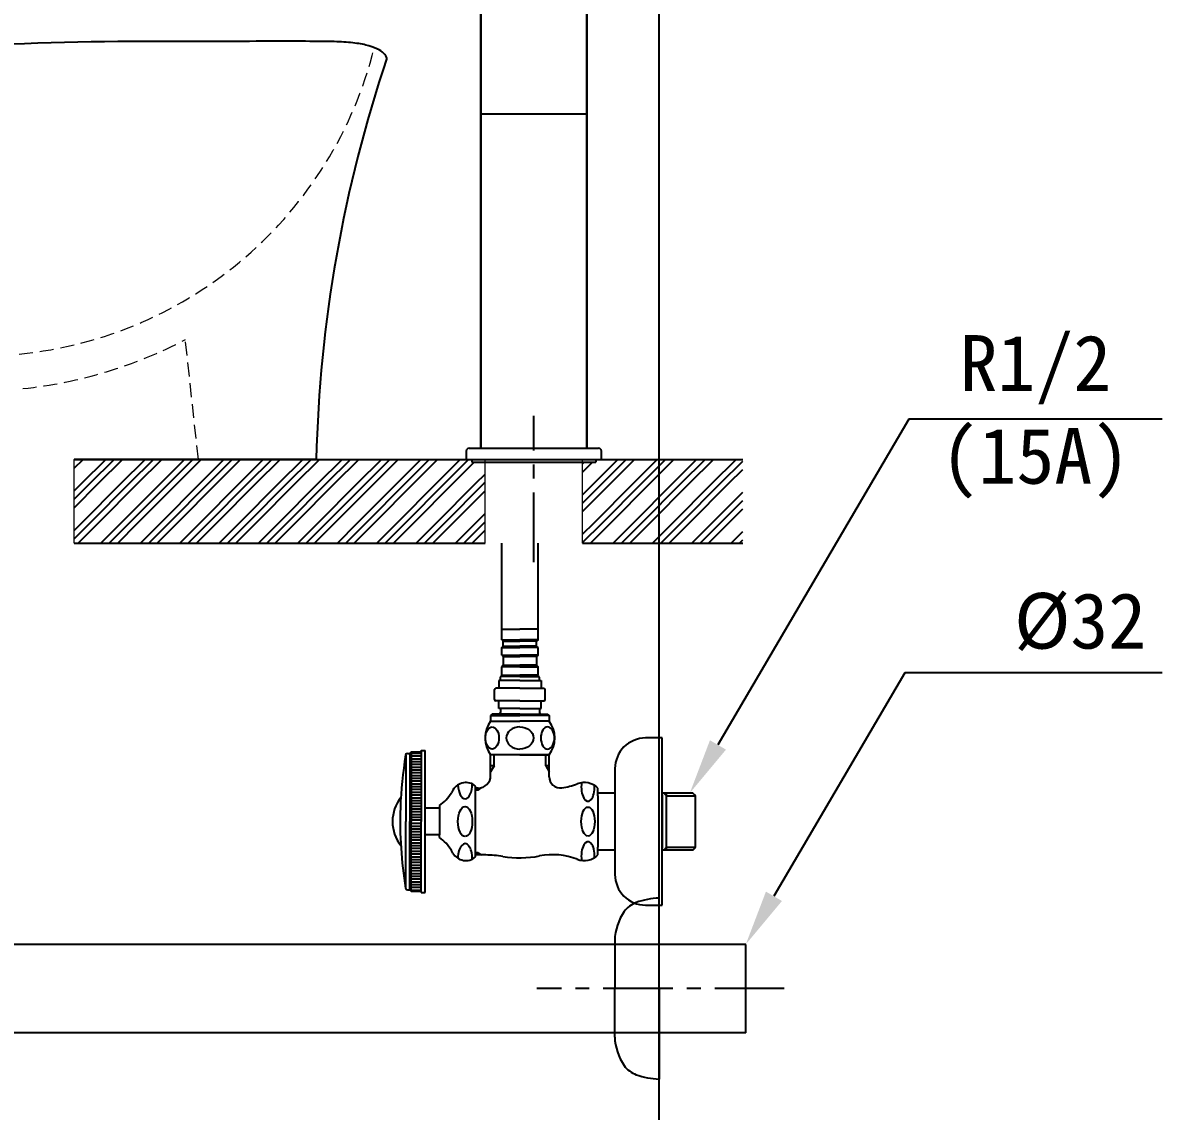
# Model space of a CAD drawing. Extents: x 0 to 3100, y 0 to 2303.
# Drawn here: x 2241.5 to 2650.6, y 425.1 to 815.9 of the extents above; entities that cross this region are included whole.
import ezdxf

# ---------------------------------------------------------------- set-up
doc = ezdxf.new("R2010")
doc.units = 0
doc.header["$LTSCALE"] = 20
doc.header["$MEASUREMENT"] = 0
doc.linetypes.add('CENTER', pattern=[2, 1.25, -0.25, 0.25, -0.25])
doc.linetypes.add('HIDDEN', pattern=[0.375, 0.25, -0.125])
doc.layers.get('0').update_dxf_attribs({"linetype": 'CONTINUOUS'})
doc.layers.get('DEFPOINTS').update_dxf_attribs({"linetype": 'CONTINUOUS'})
for name, color, linetype in [('1', 1, 'CONTINUOUS'), ('3', 3, 'CONTINUOUS'), ('4', 4, 'CONTINUOUS'), ('5', 5, 'CONTINUOUS'), ('6', 6, 'CONTINUOUS'), ('DEF_LAYER_ASSEM_MEMBER', 7, 'CONTINUOUS')]:
    doc.layers.add(name, color=color, linetype=linetype)
doc.dimstyles.get("Standard").update_dxf_attribs({"dimtxt": 2.5, "dimasz": 2, "dimexe": 2, "dimexo": 1, "dimgap": 1.5, "dimtad": 1, "dimdec": 0, "dimlfac": 10, "dimrnd": 0.5, "dimzin": 0, "dimdsep": 46, "dimtxsty": 'Standard', "dimcen": 0, "dimclrt": 2, "dimadec": 0, "dimazin": 0, "dimtfac": 1, "dimtdec": 0, "dimtmove": 0, "dimatfit": 3, "dimfxl": 0, "dimtolj": 1, "dimtzin": 0, "dimarcsym": 0})

# ---------------------------------------------------------------- blocks, each defined once
blk = doc.blocks.new('*D24')
at = {"layer": '1', "color": 3, "lineweight": -2}
for p, q in [((2180, 503.31), (2180, 217.94)), ((2470, 297.94), (2470, 217.94)), ((2200, 237.94), (2450, 237.94))]:
    blk.add_line(p, q, dxfattribs=at)
at = {"layer": '1', "color": 3}
for points in [[(2200, 241.27), (2200, 234.6), (2180, 237.94)], [(2450, 241.27), (2450, 234.6), (2470, 237.94)]]:
    blk.add_solid(points, dxfattribs=at)
at = {"layer": 'DEFPOINTS', "color": 0}
for p in [(2180, 503.31), (2470, 297.94), (2470, 237.94)]:
    blk.add_point(p, dxfattribs=at)
at = {"layer": '1', "color": 2, "insert": (2325, 257.94), "char_height": 20, "attachment_point": 5}
blk.add_mtext('\\A1;290', dxfattribs=at)

msp = doc.modelspace()

# ---------------------------------------------------------------- hatches: boundary and pattern name
at = {"layer": '3'}
h = msp.add_hatch(dxfattribs=at)
h.set_pattern_fill('GOST_GROUND', color=0)
h.set_pattern_definition([(45, (0, 0), (14.142136, 0), [20]), (45, (3, 0), (14.142136, 0), [20]), (45, (6, 0), (14.142136, 0), [20])])
edge = h.paths.add_edge_path()
edge.add_line((2100, 659.11697), (2011.6437, 659.11697))
edge.add_line((2011.6437, 659.11697), (1975.51023, 659.11863))
edge.add_line((1975.51023, 659.11863), (1910.88903, 659.11437))
edge.add_spline(control_points=[(1910.88903, 659.11437), (1909.33204, 654.3043), (1908.3425, 646.55056), (1907.24375, 635.12506), (1911.02209, 631.45404), (1912.35436, 629.11437)], knot_values=[0.795697532, 0.795697532, 0.795697532, 0.795697532, 2.200271837, 3.161729505, 4.111089199, 4.111089199, 4.111089199, 4.111089199], degree=3, periodic=0)
edge.add_line((1912.35436, 629.11437), (2100, 629.11437))
edge.add_line((2100, 629.11437), (2100, 659.11697))
h.paths.add_polyline_path([(2407.50001, 658.11436), (2402.75001, 658.11436), (2402.75001, 659.11436), (2400.75001, 659.11436), (2260, 659.11632), (2260, 629.11437), (2407.50001, 629.11437)])
h.paths.add_polyline_path([(2500, 659.11437), (2449.25001, 659.11478), (2449.25001, 659.11436), (2447.25001, 659.11436), (2447.25001, 658.11436), (2442.50001, 658.11436), (2442.50001, 629.11437), (2500, 629.11437)])

# ---------------------------------------------------------------- linework, layer by layer
at = {"color": 7, "linetype": 'Continuous'}
for p, q in [((2444.00001, 663.11436), (2444.00001, 943.09564)), ((2406.00001, 885.78249), (2406.00001, 663.11436)), ((2444.00001, 783.11436), (2406.00001, 783.11436)), ((2400.75001, 662.11436), (2400.75001, 659.11436)), ((2400.75001, 659.11436), (2449.25001, 659.11436)), ((2449.25001, 659.11436), (2449.25001, 662.11436))]:
    msp.add_line(p, q, dxfattribs=at)
at = {"linetype": 'HIDDEN', "lineweight": 0}
msp.add_line((2304.58653, 659.11697), (2299.88875, 702.14915), dxfattribs=at)
at = {"ltscale": 0.5}
msp.add_line((2401.75001, 663.11436), (2448.25001, 663.11436), dxfattribs=at)
at = {"color": 7}
msp.add_line((2346.87449, 659.11697), (2260, 659.11697), dxfattribs=at)
at = {"color": 1, "lineweight": 0, "ltscale": 0.1}
for p, q in [((2260, 629.11437), (2260, 659.11697)), ((2407.50001, 629.11437), (2407.50001, 659.11697)), ((2442.50001, 629.11437), (2442.50001, 659.11697))]:
    msp.add_line(p, q, dxfattribs=at)
at = {"linetype": 'HIDDEN', "lineweight": 0}
for centre, radius, start, end in [((2226.06876, 842.23121), 145.96964, 275.565992, 346.0164563), ((2224.5474, 846.12808), 162.5, 276, 297.6221811)]:
    msp.add_arc(centre, radius, start, end, dxfattribs=at)
at = {"color": 7}
msp.add_arc((2835.74249, 647.31495), 489.01043, 161.4225059, 178.6170608, dxfattribs=at)
at = {"layer": '1', "color": 5}
msp.add_line((2470, 49.14283), (2470, 1089.14283), dxfattribs=at)
at = {"layer": '1', "color": 3}
for p, q in [((2559.59649, 673.61103), (2491.10508, 556.62805)), ((2650.58472, 673.61103), (2559.59649, 673.61103)), ((2558.14317, 582.47559), (2511.19702, 502.29182)), ((2650.58472, 582.47559), (2558.14317, 582.47559))]:
    msp.add_line(p, q, dxfattribs=at)
at = {"layer": '1', "color": 7, "linetype": 'Continuous'}
for points, knots in [([(2280.45415, 809.11729), (2255.02873, 809.10292), (2229.41328, 808.03669), (2190.8238, 805.48356), (2177.9849, 804.48036), (2152.35029, 802.28432), (2139.52963, 801.08913), (2126.8114, 799.86253)], [0, 0, 0, 0, 0.5, 0.5, 0.75, 0.75, 1, 1, 1, 1]), ([(2371.19044, 804.87953), (2369.99562, 806.10508), (2367.80484, 807.13839), (2363.09082, 808.2467), (2361.28146, 808.54273), (2358.21738, 808.85688), (2357.1376, 808.93989), (2354.86159, 809.05871), (2353.67385, 809.09426), (2349.48542, 809.17651), (2345.82636, 809.20092), (2339.09815, 809.21746), (2336.64888, 809.21878), (2331.30062, 809.21484), (2328.38443, 809.20961), (2319.153, 809.18847), (2312.31361, 809.16709), (2300.81662, 809.14007), (2296.83539, 809.13207), (2288.76712, 809.12027), (2284.65267, 809.11967), (2280.45415, 809.11729)], [0, 0, 0, 0, 0.25, 0.25, 0.375, 0.375, 0.4375, 0.4375, 0.5, 0.5, 0.625, 0.625, 0.6875, 0.6875, 0.75, 0.75, 0.875, 0.875, 0.9375, 0.9375, 1, 1, 1, 1])]:
    msp.add_open_spline(points, degree=3, knots=knots, dxfattribs=at)
msp.add_open_spline([(2372.21262, 803.10731), (2372.08046, 803.72174), (2371.73988, 804.31596), (2371.19045, 804.87953)], degree=3, dxfattribs=at)
at = {"layer": '1', "color": 3}
for points in [[(2493.98164, 554.94387), (2488.22851, 558.31223), (2481, 539.36863)], [(2514.07359, 500.60764), (2508.32045, 503.976), (2501.09195, 485.0324)]]:
    msp.add_solid(points, dxfattribs=at)
at = {"layer": '3', "color": 1, "linetype": 'CENTER'}
for p, q in [((2425.00001, 622.27313), (2425.00001, 674.74744)), ((2514.91899, 469.1574), (2426.03836, 469.1574))]:
    msp.add_line(p, q, dxfattribs=at)
at = {"layer": '4'}
for p, q in [((2470, 469.1574), (2470, 501.6574)), ((2484.02002, 485.0324), (2206.69125, 485.0324)), ((2454.02002, 486.55214), (2454.02002, 469.1574)), ((2501.09195, 485.0324), (2470, 485.0324)), ((2501.09195, 453.2824), (2501.09195, 485.0324)), ((2454.02002, 451.76266), (2454.02002, 469.1574)), ((2470, 469.1574), (2470, 436.6574)), ((2484.02002, 453.2824), (2206.45442, 453.2824)), ((2501.09195, 453.2824), (2470, 453.2824))]:
    msp.add_line(p, q, dxfattribs=at)
for centre, radius, start, end in [((2465.34448, 490.73556), 10, 111.1926769, 142.8034508), ((2471.5, 471.69492), 30, 92.865984, 109.0071361), ((2474, 485.6574), 20, 146.2077116, 177.435912), ((2474, 452.6574), 20, 182.564088, 213.7922884), ((2465.34448, 447.57924), 10, 217.1965492, 248.8073231), ((2471.5, 466.61988), 30, 250.9928639, 267.134016)]:
    msp.add_arc(centre, radius, start, end, dxfattribs=at)
at = {"layer": '5'}
for p, q in [((2260, 659.11632), (2500, 659.11437)), ((2260, 629.11437), (2407.50001, 629.11437)), ((2442.50001, 629.11437), (2500, 629.11437))]:
    msp.add_line(p, q, dxfattribs=at)
at = {"layer": '6'}
for p, q in [((2413.50001, 598.21863), (2413.50001, 629.11437)), ((2426.50001, 598.21863), (2426.50001, 629.11437)), ((2413.50001, 594.3902), (2413.50001, 598.21863)), ((2413.50001, 598.21863), (2420.00001, 598.21863)), ((2426.50001, 598.21863), (2420.00001, 598.21863)), ((2426.50001, 594.3902), (2426.50001, 598.21863)), ((2413.50001, 594.3902), (2414.00001, 593.8902)), ((2413.50001, 594.3902), (2420.00001, 594.3902)), ((2414.00001, 592.04706), (2414.00001, 593.8902)), ((2414.00001, 593.8902), (2420.00001, 593.8902)), ((2426.50001, 594.3902), (2420.00001, 594.3902)), ((2426.00001, 593.8902), (2420.00001, 593.8902)), ((2426.50001, 594.3902), (2426.00001, 593.8902)), ((2426.00001, 592.04706), (2426.00001, 593.8902)), ((2413.50001, 591.54706), (2414.00001, 592.04706)), ((2413.50001, 588.8902), (2413.50001, 591.54706)), ((2413.50001, 591.54706), (2420.00001, 591.54706)), ((2414.00001, 592.04706), (2420.00001, 592.04706)), ((2426.00001, 592.04706), (2420.00001, 592.04706)), ((2426.50001, 591.54706), (2420.00001, 591.54706)), ((2426.50001, 591.54706), (2426.00001, 592.04706)), ((2426.50001, 588.8902), (2426.50001, 591.54706)), ((2413.50001, 588.8902), (2414.00001, 588.3902)), ((2413.50001, 588.8902), (2420.00001, 588.8902)), ((2414.00001, 585.21863), (2413.50001, 584.71863)), ((2414.00001, 588.3902), (2414.00001, 585.21863)), ((2414.00001, 588.3902), (2420.00001, 588.3902)), ((2414.00001, 585.21863), (2420.00001, 585.21863)), ((2426.50001, 588.8902), (2420.00001, 588.8902)), ((2426.00001, 588.3902), (2420.00001, 588.3902)), ((2426.00001, 585.21863), (2420.00001, 585.21863)), ((2426.50001, 588.8902), (2426.00001, 588.3902)), ((2426.00001, 588.3902), (2426.00001, 585.21863)), ((2426.00001, 585.21863), (2426.50001, 584.71863)), ((2413.00001, 579.71863), (2413.00001, 580.91863)), ((2415.75001, 581.21863), (2413.30001, 581.21863)), ((2413.50001, 581.71863), (2413.50001, 584.71863)), ((2420.00001, 584.71863), (2413.50001, 584.71863)), ((2413.50001, 581.71863), (2420.00001, 581.71863)), ((2420.00001, 581.21863), (2414.00001, 581.21863)), ((2415.75001, 581.21863), (2415.75001, 581.71863)), ((2420.00001, 584.71863), (2426.50001, 584.71863)), ((2426.50001, 581.71863), (2420.00001, 581.71863)), ((2420.00001, 581.21863), (2426.00001, 581.21863)), ((2424.25001, 581.21863), (2424.25001, 581.71863)), ((2424.25001, 581.21863), (2426.70001, 581.21863)), ((2426.50001, 581.71863), (2426.50001, 584.71863)), ((2427.00001, 579.71863), (2427.00001, 580.91863)), ((2420.00001, 576.96863), (2411.40001, 576.96863)), ((2412.40001, 579.71863), (2412.40001, 576.96863)), ((2420.00001, 579.71863), (2412.40001, 579.71863)), ((2420.00001, 579.71863), (2427.60001, 579.71863)), ((2420.00001, 576.96863), (2428.60001, 576.96863)), ((2427.60001, 579.71863), (2427.60001, 576.96863)), ((2410.90001, 572.96863), (2410.90001, 576.46863)), ((2429.10001, 572.96863), (2429.10001, 576.46863)), ((2420.00001, 572.46863), (2411.40001, 572.46863)), ((2412.40001, 569.71863), (2412.40001, 572.46863)), ((2420.00001, 569.71863), (2412.40001, 569.71863)), ((2413.00001, 569.71863), (2413.00001, 568.21863)), ((2420.00001, 572.46863), (2428.60001, 572.46863)), ((2420.00001, 569.71863), (2427.60001, 569.71863)), ((2427.00001, 569.71863), (2427.00001, 568.21863)), ((2427.60001, 569.71863), (2427.60001, 572.46863)), ((2410.00001, 567.71863), (2409.50001, 567.21863)), ((2409.50001, 567.21863), (2409.50001, 565.11863)), ((2409.50001, 567.21863), (2420.00001, 567.21863)), ((2409.50001, 565.11863), (2420.00001, 565.11863)), ((2420.00001, 567.71863), (2410.00001, 567.71863)), ((2420.00001, 567.71863), (2414.55001, 567.71863)), ((2420.00001, 567.71863), (2430.00001, 567.71863)), ((2420.00001, 567.71863), (2425.45001, 567.71863)), ((2430.50001, 567.21863), (2420.00001, 567.21863)), ((2430.50001, 565.11863), (2420.00001, 565.11863)), ((2430.00001, 567.71863), (2430.50001, 567.21863)), ((2430.50001, 567.21863), (2430.50001, 565.11863)), ((2471.12428, 559.11863), (2465.12428, 559.11863)), ((2471.12428, 499.11863), (2471.12428, 559.11863)), ((2379.08482, 553.10354), (2379.08482, 529.10354)), ((2379.67626, 553.60354), (2380.50001, 553.60354)), ((2380.50001, 553.60354), (2381.00001, 554.10354)), ((2380.50001, 553.60354), (2380.50001, 529.10354)), ((2381.00001, 554.10354), (2381.00001, 529.10354)), ((2381.00001, 554.10354), (2384.20001, 554.10354)), ((2381.00001, 553.69206), (2384.50001, 553.69206)), ((2381.00001, 552.69206), (2384.50001, 552.69206)), ((2384.50001, 554.40354), (2384.50001, 554.60354)), ((2384.50001, 554.60354), (2386.00001, 554.60354)), ((2384.50001, 554.40354), (2384.50001, 529.10354)), ((2386.00001, 553.60354), (2386.00001, 554.60354)), ((2386.00001, 529.10354), (2386.00001, 553.60354)), ((2420.00001, 553.11863), (2409.50001, 553.11863)), ((2430.50001, 553.11863), (2409.50001, 553.11863)), ((2409.50001, 545.61863), (2409.50001, 553.11863)), ((2410.75001, 549.11863), (2410.75001, 553.11863)), ((2420.00001, 553.11863), (2430.50001, 553.11863)), ((2429.25001, 549.11863), (2429.25001, 553.11863)), ((2430.50001, 545.207), (2430.50001, 553.11863)), ((2381.00001, 551.69206), (2384.50001, 551.69206)), ((2381.00001, 550.69206), (2384.50001, 550.69206)), ((2381.00001, 549.69206), (2384.50001, 549.69206)), ((2381.00001, 548.69206), (2384.50001, 548.69206)), ((2410.75001, 549.11863), (2409.50001, 546.95357)), ((2410.75001, 549.11863), (2409.50001, 549.11863)), ((2429.25001, 549.11863), (2430.50001, 546.95357)), ((2430.50001, 549.11863), (2429.25001, 549.11863)), ((2381.00001, 547.69206), (2384.50001, 547.69206)), ((2381.00001, 546.69206), (2384.50001, 546.69206)), ((2381.00001, 545.69206), (2384.50001, 545.69206)), ((2381.00001, 544.69206), (2384.50001, 544.69206)), ((2454.12428, 548.11863), (2454.12428, 510.11863)), ((2381.00001, 543.69206), (2384.50001, 543.69206)), ((2381.00001, 542.69206), (2384.50001, 542.69206)), ((2381.00001, 541.69206), (2384.50001, 541.69206)), ((2381.00001, 540.69206), (2384.50001, 540.69206)), ((2395.9732, 540.44014), (2395.42083, 539.48342)), ((2404.08661, 541.11863), (2404.08661, 541.83934)), ((2404.08661, 517.11863), (2404.08661, 541.11863)), ((2405.00001, 541.11863), (2404.08661, 541.11863)), ((2405.00001, 540.36863), (2404.08661, 540.36863)), ((2405.00001, 540.36863), (2406.29905, 541.31021)), ((2405.00001, 540.36863), (2405.00001, 541.11863)), ((2448.00114, 538.36976), (2448.00114, 541.11752)), ((2381.00001, 539.69206), (2384.50001, 539.69206)), ((2381.00001, 538.69206), (2384.50001, 538.69206)), ((2381.00001, 537.69206), (2384.50001, 537.69206)), ((2381.00001, 536.69206), (2384.50001, 536.69206)), ((2454.12428, 539.36863), (2448.00001, 539.36863)), ((2448.00001, 538.36863), (2448.00001, 519.86863)), ((2482.12428, 539.36863), (2471.12428, 539.36863)), ((2471.12428, 538.75167), (2471.12428, 519.48624)), ((2472.62428, 538.36863), (2471.62428, 539.36863)), ((2472.62428, 518.86863), (2472.62428, 539.36863)), ((2472.62428, 538.36863), (2483.12428, 538.36863)), ((2483.12428, 538.36863), (2482.12428, 539.36863)), ((2483, 519.86863), (2483, 538.36863)), ((2381.00001, 535.69206), (2384.50001, 535.69206)), ((2381.00001, 534.69206), (2384.50001, 534.69206)), ((2381.00001, 533.69206), (2384.50001, 533.69206)), ((2381.00001, 532.69206), (2384.50001, 532.69206)), ((2391.08661, 533.86863), (2386.00001, 533.86863)), ((2391.08661, 534.85097), (2391.08661, 533.86863)), ((2391.08661, 533.86863), (2391.08661, 524.36863)), ((2379.08482, 505.10354), (2379.08482, 529.10354)), ((2380.50001, 504.60354), (2380.50001, 529.10354)), ((2381.00001, 531.69206), (2384.50001, 531.69206)), ((2381.00001, 530.69206), (2384.50001, 530.69206)), ((2381.00001, 529.69206), (2384.50001, 529.69206)), ((2381.00001, 504.10354), (2381.00001, 529.10354)), ((2381.00001, 528.51502), (2384.50001, 528.51502)), ((2384.50001, 503.80354), (2384.50001, 529.10354)), ((2386.00001, 503.60354), (2386.00001, 529.10354)), ((2381.00001, 527.51502), (2384.50001, 527.51502)), ((2381.00001, 526.51502), (2384.50001, 526.51502)), ((2381.00001, 525.51502), (2384.50001, 525.51502)), ((2381.00001, 524.51502), (2384.50001, 524.51502)), ((2391.08661, 524.36863), (2386.00001, 524.36863)), ((2391.08661, 523.38629), (2391.08661, 524.36863)), ((2381.00001, 523.51502), (2384.50001, 523.51502)), ((2381.00001, 522.51502), (2384.50001, 522.51502)), ((2381.00001, 521.51502), (2384.50001, 521.51502)), ((2381.00001, 520.51502), (2384.50001, 520.51502)), ((2381.00001, 519.51502), (2384.50001, 519.51502)), ((2448.00001, 517.11863), (2448.00001, 519.86863)), ((2471.62428, 518.86863), (2472.62428, 519.86863)), ((2472.62428, 519.86863), (2483.12428, 519.86863)), ((2482.12428, 518.86863), (2483.12428, 519.86863)), ((2381.00001, 518.51502), (2384.50001, 518.51502)), ((2381.00001, 517.51502), (2384.50001, 517.51502)), ((2381.00001, 516.51502), (2384.50001, 516.51502)), ((2381.00001, 515.51502), (2384.50001, 515.51502)), ((2395.9732, 517.79712), (2395.42083, 518.75384)), ((2405.00001, 517.86863), (2404.08661, 517.86863)), ((2407.7118, 517.11863), (2404.08661, 517.11863)), ((2404.08661, 516.39792), (2404.08661, 517.11863)), ((2405.00001, 517.86863), (2406.29905, 517.11863)), ((2405.00001, 517.11863), (2405.00001, 517.86863)), ((2454.12428, 518.86863), (2448.00001, 518.86863)), ((2448.00001, 518.86863), (2448.00001, 518.68689)), ((2448.00001, 517.11863), (2448.00001, 518.68689)), ((2482.12428, 518.86863), (2471.12428, 518.86863)), ((2381.00001, 514.51502), (2384.50001, 514.51502)), ((2381.00001, 513.51502), (2384.50001, 513.51502)), ((2381.00001, 512.51502), (2384.50001, 512.51502)), ((2381.00001, 511.51502), (2384.50001, 511.51502)), ((2381.00001, 510.51502), (2384.50001, 510.51502)), ((2381.00001, 509.51502), (2384.50001, 509.51502)), ((2381.00001, 508.51502), (2384.50001, 508.51502)), ((2381.00001, 507.51502), (2384.50001, 507.51502)), ((2379.67626, 504.60354), (2380.50001, 504.60354)), ((2380.50001, 504.60354), (2381.00001, 504.10354)), ((2381.00001, 506.51502), (2384.50001, 506.51502)), ((2381.00001, 505.51502), (2384.50001, 505.51502)), ((2381.00001, 504.51502), (2384.50001, 504.51502)), ((2381.00001, 504.10354), (2384.20001, 504.10354)), ((2384.50001, 503.60354), (2384.50001, 503.80354)), ((2384.50001, 503.60354), (2386.00001, 503.60354)), ((2465.12428, 499.1574), (2471.12428, 499.1574))]:
    msp.add_line(p, q, dxfattribs=at)
for centre, radius, start, end in [((2413.30001, 580.91863), 0.3, 90, 180), ((2426.70001, 580.91863), 0.3, 0, 90), ((2411.40001, 576.46863), 0.5, 90, 180), ((2428.60001, 576.46863), 0.5, 0, 90), ((2411.40001, 572.96863), 0.5, 180, 270), ((2428.60001, 572.96863), 0.5, 270, 0), ((2417.50001, 559.11863), 10, 143.1301024, 216.8698976), ((2412.50001, 568.21863), 0.5, 270, 360), ((2427.50001, 568.21863), 0.5, 180, 270), ((2422.50001, 559.11863), 10, 323.1301024, 36.8698976), ((2465.12428, 548.11863), 11, 90, 180), ((2522.00001, 529.10354), 145, 170.50659, 178.0568579), ((2379.67626, 552.90354), 0.7, 90, 170.50659), ((2384.20001, 554.40354), 0.3, 270, 0), ((2405.00001, 545.61863), 4.5, 270, 0), ((2434.50001, 545.207), 4, 180, 277.7116785), ((2400.61247, 537.76166), 5.35697, 49.5694344, 150), ((2431.70518, 565.84634), 24.82771, 277.7116785, 290.9661375), ((2443.09364, 536.12588), 7, 45.4870636, 110.9661375), ((2388.25424, 529.05821), 14, 141.7859267, 179.7527285), ((2383.29648, 546.48342), 14, 303.8098204, 330), ((2522.00001, 529.10354), 145, 178.0568579, 189.49341), ((2388.25424, 529.17905), 14, 180.2472715, 218.2140733), ((2383.29648, 511.75384), 14, 30, 56.1901796), ((2400.61247, 520.4756), 5.35697, 210, 310.4305656), ((2407.7118, 479.11863), 38, 80.6951765, 90.0000026), ((2420.00001, 554.11863), 38, 260.6951745, 280.737274), ((2431.70518, 492.39092), 24.82771, 69.0338625, 100.737275), ((2443.09364, 522.11138), 7, 249.0338625, 314.5), ((2465.12428, 510.11863), 11, 180, 270), ((2379.67626, 505.30354), 0.7, 189.49341, 270), ((2384.20001, 503.80354), 0.3, 0, 90)]:
    msp.add_arc(centre, radius, start, end, dxfattribs=at)
for centre, major_axis, ratio in [((2410.04072, 559.11863), (0, 4), 0.612372458), ((2400.32136, 529.11863), (0, -5.39901), 0.478204164), ((2444.43895, 529.11863), (0, -5.21778), 0.460090084)]:
    msp.add_ellipse(centre, major_axis=major_axis, ratio=ratio, dxfattribs=at)
for centre, major_axis, ratio, start_param, end_param in [((2420.00001, 559.11863), (4.89898, 0), 0.816496611, 1.570796212, 4.712388714), ((2400.32136, 542.71091), (0, -5.39901), 0.478204164, 4.790779575, 7.834250848), ((2444.43895, 541.62353), (0, -5.21778), 0.460090084, 4.433610919, 7.934687634), ((2400.32136, 515.79819), (0, -5.39901), 0.478204164, 1.540107538, 4.68362008), ((2444.43895, 516.70434), (0, -5.21778), 0.460090084, 1.472185923, 5.009627066)]:
    msp.add_ellipse(centre, major_axis=major_axis, ratio=ratio, start_param=start_param, end_param=end_param, dxfattribs=at)
at = {"layer": '6', "extrusion": (0, 0, -1)}
msp.add_ellipse((2420.00001, 559.11863), major_axis=(-4.89898, 0), ratio=0.816496611, start_param=1.570796212, end_param=4.712388714, dxfattribs=at)
msp.add_ellipse((2429.9593, 559.11863), major_axis=(0, 4), ratio=0.612372458, dxfattribs=at)
at = {"layer": 'DEF_LAYER_ASSEM_MEMBER', "color": 7, "linetype": 'Continuous'}
for p, q in [((2444.00001, 943.09564), (2444.00001, 663.11436)), ((2406.00001, 663.11436), (2406.00001, 885.78249)), ((2444.00001, 783.11436), (2406.00001, 783.11436)), ((2402.75001, 659.11436), (2402.75001, 658.11436)), ((2447.25001, 659.11436), (2447.25001, 658.11436)), ((2402.75004, 658.11436), (2447.24998, 658.11436))]:
    msp.add_line(p, q, dxfattribs=at)
for centre, start, end in [((2401.75001, 662.11436), 90, 180), ((2448.25001, 662.11436), 0, 90)]:
    msp.add_arc(centre, 1, start, end, dxfattribs=at)

# ---------------------------------------------------------------- texts
at = {"layer": '1', "color": 2, "char_height": 20, "attachment_point": 5}
for s, insert in [('R1/2\\P(15A)', (2605.06144, 674.39982)), ('%%c32', (2621.11431, 600.7658))]:
    msp.add_mtext(s, dxfattribs=dict(at, insert=insert))

# ---------------------------------------------------------------- dimensions: what is measured, and where the dimension line sits
at = {"layer": '1'}
dim = msp.add_linear_dim(base=(2470, 237.93671), p1=(2180, 503.31171), p2=(2470, 297.93671), dimstyle='Standard', override={"dimtxt": 20, "dimasz": 20, "dimexe": 20, "dimexo": 0, "dimgap": 10, "dimdec": 4, "dimlfac": 1, "dimzin": 8, "dimclrd": 3, "dimclre": 3, "dimtdec": 4}, dxfattribs=at)
dim.commit()
dim.dimension.update_dxf_attribs({"geometry": '*D24', "text_midpoint": (2325, 257.93671)})

doc.saveas('drawing.dxf')
